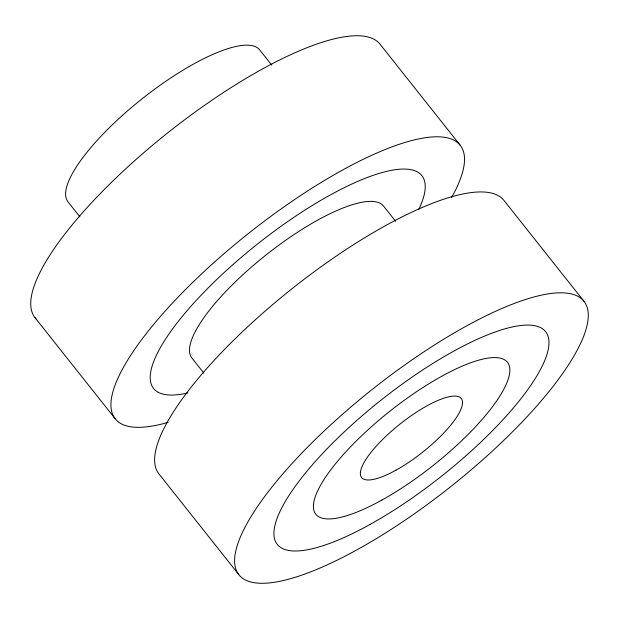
<?xml version="1.0" encoding="UTF-8"?>
<svg xmlns="http://www.w3.org/2000/svg" width="619" height="619" viewBox="0 0 619 619"><rect width="100%" height="100%" fill="white"/><g stroke="black" fill="none" stroke-linecap="round" stroke-linejoin="round"><path stroke-width="0.93" d="M460.358 145.45L380.198 44.382A220.14 62.465 -38.4 0 0 167.091 133.356A220.14 62.465 -38.4 0 0 36.041 318.878M584.065 301.422A220.14 62.465 -38.4 0 0 292.106 463.453A220.14 62.465 -38.4 0 0 358.13 549.185A220.14 62.465 -38.4 0 0 584.065 301.422L504.083 200.579A220.14 62.465 -38.4 0 0 293.336 287.68A220.14 62.465 -38.4 0 0 158.82 473.775L238.802 574.618M271.726 65.065L259.748 49.961A122.299 34.703 -38.4 0 0 142.664 98.351A122.299 34.703 -38.4 0 0 67.935 201.74L79.913 216.843M395.611 221.269L383.633 206.158A122.299 34.703 -38.4 0 0 266.549 254.556A122.299 34.703 -38.4 0 0 191.82 357.937L203.798 373.04M34.935 317.578L115.095 418.645M187.89 392.949A171.223 48.584 -38.4 0 1 177.754 322.073A171.223 48.584 -38.4 0 1 350.617 184.594A171.223 48.584 -38.4 0 1 418.831 209.292M168.151 422.344A220.14 62.465 -38.4 0 1 144.266 336.179A220.14 62.465 -38.4 0 1 373.311 154.58A220.14 62.465 -38.4 0 1 451.475 197.716M396.036 470.131A63.595 18.044 -38.4 0 0 461.302 398.559A63.595 18.044 -38.4 0 0 376.963 445.371A63.595 18.044 -38.4 0 0 396.036 470.131M369.976 524.479A171.223 48.584 -38.4 0 0 545.703 331.776A171.223 48.584 -38.4 0 0 318.623 457.805A171.223 48.584 -38.4 0 0 369.976 524.479M382 500.005A122.299 34.703 -38.4 0 0 507.526 362.363A122.299 34.703 -38.4 0 0 345.325 452.381A122.299 34.703 -38.4 0 0 382 500.005"/></g></svg>
